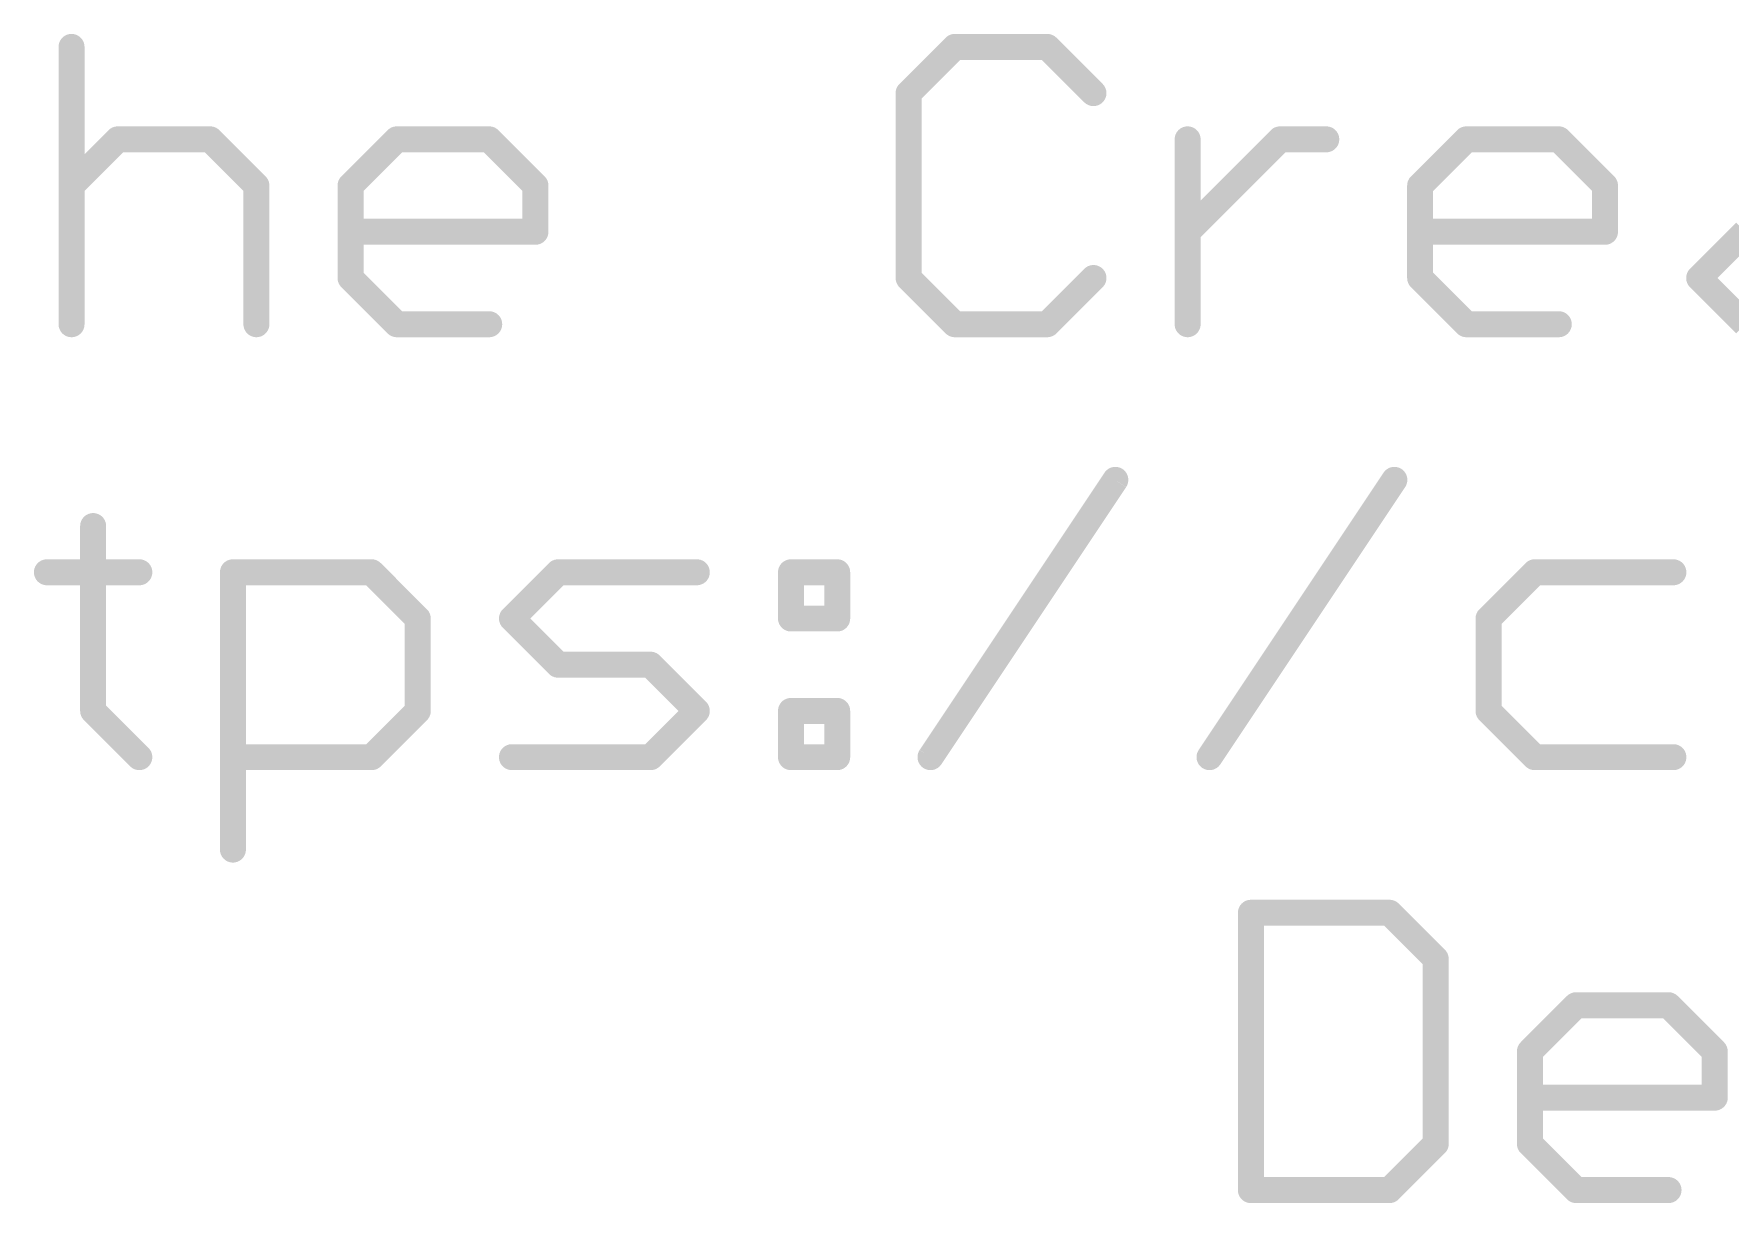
# Model space of a CAD drawing. Extents: x -40 to 67, y -21 to 32.
# Drawn here: x -15.45 to -5.49, y -20.83 to -13.97 of the extents above; entities that cross this region are included whole.
import ezdxf

# ---------------------------------------------------------------- set-up
doc = ezdxf.new("R2010")
doc.units = 0
doc.layers.add('51', color=53, linetype='CONTINUOUS')

msp = doc.modelspace()

# ---------------------------------------------------------------- linework, layer by layer
at = {"layer": '51', "const_width": 0.1524}
for points in [[(-15.2256, -14.0448), (-15.2256, -15.6718)], [(-10.043, -14.0448), (-10.3141, -14.316)], [(-9.5006, -14.0448), (-10.043, -14.0448)], [(-9.2295, -14.316), (-9.5006, -14.0448)], [(-10.3141, -14.316), (-10.3141, -15.4006)], [(-15.2256, -14.8583), (-14.9544, -14.5871)], [(-14.9544, -14.5871), (-14.4121, -14.5871)], [(-14.4121, -14.5871), (-14.1409, -14.8583)], [(-13.5884, -14.8583), (-13.3173, -14.5871)], [(-13.3173, -14.5871), (-12.7749, -14.5871)], [(-12.7749, -14.5871), (-12.5038, -14.8583)], [(-8.677, -15.6718), (-8.677, -14.5871)], [(-8.677, -15.1295), (-8.1346, -14.5871)], [(-8.1346, -14.5871), (-7.8635, -14.5871)], [(-7.3127, -14.8583), (-7.0415, -14.5871)], [(-7.0415, -14.5871), (-6.4992, -14.5871)], [(-6.4992, -14.5871), (-6.228, -14.8583)], [(-14.1409, -14.8583), (-14.1409, -15.6718)], [(-13.5884, -15.4006), (-13.5884, -14.8583)], [(-12.5038, -14.8583), (-12.5038, -15.1295)], [(-7.3127, -15.4006), (-7.3127, -14.8583)], [(-6.228, -14.8583), (-6.228, -15.1295)], [(-12.5038, -15.1295), (-13.5884, -15.1295)], [(-6.228, -15.1295), (-7.3127, -15.1295)], [(-5.6755, -15.4006), (-5.4044, -15.1295)], [(-13.3173, -15.6718), (-13.5884, -15.4006)], [(-10.3141, -15.4006), (-10.043, -15.6718)], [(-9.5006, -15.6718), (-9.2295, -15.4006)], [(-7.0415, -15.6718), (-7.3127, -15.4006)], [(-5.4044, -15.6718), (-5.6755, -15.4006)], [(-12.7749, -15.6718), (-13.3173, -15.6718)], [(-10.043, -15.6718), (-9.5006, -15.6718)], [(-6.4992, -15.6718), (-7.0415, -15.6718)], [(-10.1857, -18.2118), (-9.1011, -16.5848)], [(-8.5486, -18.2118), (-7.4639, -16.5848)], [(-15.0989, -16.856), (-15.0989, -17.9406)], [(-15.3701, -17.1271), (-14.8277, -17.1271)], [(-14.2786, -18.7541), (-14.2786, -17.1271)], [(-14.2786, -17.1271), (-13.4651, -17.1271)], [(-13.4651, -17.1271), (-13.194, -17.3983)], [(-12.6415, -17.3983), (-12.3703, -17.1271)], [(-12.3703, -17.1271), (-11.5568, -17.1271)], [(-11.0043, -17.1271), (-10.7331, -17.1271)], [(-11.0043, -17.3983), (-11.0043, -17.1271)], [(-10.7331, -17.1271), (-10.7331, -17.3983)], [(-6.6402, -17.1271), (-6.9114, -17.3983)], [(-5.8268, -17.1271), (-6.6402, -17.1271)], [(-13.194, -17.3983), (-13.194, -17.9406)], [(-12.3703, -17.6695), (-12.6415, -17.3983)], [(-10.7331, -17.3983), (-11.0043, -17.3983)], [(-6.9114, -17.3983), (-6.9114, -17.9406)], [(-11.828, -17.6695), (-12.3703, -17.6695)], [(-11.5568, -17.9406), (-11.828, -17.6695)], [(-15.0989, -17.9406), (-14.8277, -18.2118)], [(-13.194, -17.9406), (-13.4651, -18.2118)], [(-11.828, -18.2118), (-11.5568, -17.9406)], [(-11.0043, -17.9406), (-10.7331, -17.9406)], [(-11.0043, -18.2118), (-11.0043, -17.9406)], [(-10.7331, -17.9406), (-10.7331, -18.2118)], [(-6.9114, -17.9406), (-6.6402, -18.2118)], [(-13.4651, -18.2118), (-14.2786, -18.2118)], [(-12.6415, -18.2118), (-11.828, -18.2118)], [(-10.7331, -18.2118), (-11.0043, -18.2118)], [(-6.6402, -18.2118), (-5.8268, -18.2118)], [(-8.3058, -19.1248), (-8.3058, -20.7518)], [(-7.4923, -19.1248), (-8.3058, -19.1248)], [(-7.2211, -19.396), (-7.4923, -19.1248)], [(-7.2211, -20.4806), (-7.2211, -19.396)], [(-6.6686, -19.9383), (-6.3975, -19.6671)], [(-6.3975, -19.6671), (-5.8552, -19.6671)], [(-5.8552, -19.6671), (-5.584, -19.9383)], [(-6.6686, -20.4806), (-6.6686, -19.9383)], [(-5.584, -19.9383), (-5.584, -20.2095)], [(-5.584, -20.2095), (-6.6686, -20.2095)], [(-7.4923, -20.7518), (-7.2211, -20.4806)], [(-6.3975, -20.7518), (-6.6686, -20.4806)], [(-8.3058, -20.7518), (-7.4923, -20.7518)], [(-5.8552, -20.7518), (-6.3975, -20.7518)]]:
    msp.add_lwpolyline(points, dxfattribs=at)
at = {"layer": '51', "const_width": 0.0762}
for points in [[(-15.1875, -14.0448, 1), (-15.2637, -14.0448)], [(-10.043, -14.0067, 1), (-10.043, -14.0829)], [(-10.016, -14.0718, 1), (-10.0699, -14.0179)], [(-9.4737, -14.0179, 1), (-9.5276, -14.0718)], [(-9.5006, -14.0829, 1), (-9.5006, -14.0067)], [(-10.3411, -14.289, 1), (-10.2872, -14.3429)], [(-10.276, -14.316, 1), (-10.3522, -14.316)], [(-9.2564, -14.3429, 1), (-9.2025, -14.289)], [(-14.9544, -14.549, 1), (-14.9544, -14.6252)], [(-14.9275, -14.6141, 1), (-14.9814, -14.5602)], [(-14.3852, -14.5602, 1), (-14.439, -14.6141)], [(-14.4121, -14.6252, 1), (-14.4121, -14.549)], [(-13.3173, -14.549, 1), (-13.3173, -14.6252)], [(-13.2903, -14.6141, 1), (-13.3442, -14.5602)], [(-12.748, -14.5602, 1), (-12.8019, -14.6141)], [(-12.7749, -14.6252, 1), (-12.7749, -14.549)], [(-8.6389, -14.5871, 1), (-8.7151, -14.5871)], [(-8.1346, -14.549, 1), (-8.1346, -14.6252)], [(-8.1077, -14.6141, 1), (-8.1616, -14.5602)], [(-7.8635, -14.6252, 1), (-7.8635, -14.549)], [(-7.0415, -14.549, 1), (-7.0415, -14.6252)], [(-7.0146, -14.6141, 1), (-7.0685, -14.5602)], [(-6.4722, -14.5602, 1), (-6.5261, -14.6141)], [(-6.4992, -14.6252, 1), (-6.4992, -14.549)], [(-15.2525, -14.8314, 1), (-15.1987, -14.8852)], [(-14.1028, -14.8583, 1), (-14.179, -14.8583)], [(-14.1679, -14.8852, 1), (-14.114, -14.8314)], [(-13.5503, -14.8583, 1), (-13.6265, -14.8583)], [(-13.6154, -14.8314, 1), (-13.5615, -14.8852)], [(-12.4657, -14.8583, 1), (-12.5419, -14.8583)], [(-12.5307, -14.8852, 1), (-12.4768, -14.8314)], [(-7.2746, -14.8583, 1), (-7.3508, -14.8583)], [(-7.3396, -14.8314, 1), (-7.2857, -14.8852)], [(-6.1899, -14.8583, 1), (-6.2661, -14.8583)], [(-6.255, -14.8852, 1), (-6.2011, -14.8314)], [(-13.5884, -15.0914, 1), (-13.5884, -15.1676)], [(-12.5419, -15.1295, 1), (-12.4657, -15.1295)], [(-12.5038, -15.1676, 1), (-12.5038, -15.0914)], [(-8.7039, -15.1025, 1), (-8.65, -15.1564)], [(-7.3127, -15.0914, 1), (-7.3127, -15.1676)], [(-6.2661, -15.1295, 1), (-6.1899, -15.1295)], [(-6.228, -15.1676, 1), (-6.228, -15.0914)], [(-13.5615, -15.3737, 1), (-13.6154, -15.4276)], [(-10.2872, -15.3737, 1), (-10.3411, -15.4276)], [(-9.2025, -15.4276, 1), (-9.2564, -15.3737)], [(-7.2857, -15.3737, 1), (-7.3396, -15.4276)], [(-5.6486, -15.3737, 1), (-5.7025, -15.4276)], [(-13.6265, -15.4006, 1), (-13.5503, -15.4006)], [(-10.3522, -15.4006, 1), (-10.276, -15.4006)], [(-7.3508, -15.4006, 1), (-7.2746, -15.4006)], [(-5.7025, -15.3737, 1), (-5.6486, -15.4276)], [(-13.3173, -15.6337, 1), (-13.3173, -15.7099)], [(-13.3442, -15.6987, 1), (-13.2903, -15.6449)], [(-12.7749, -15.7099, 1), (-12.7749, -15.6337)], [(-10.043, -15.6337, 1), (-10.043, -15.7099)], [(-10.0699, -15.6987, 1), (-10.016, -15.6449)], [(-9.5276, -15.6449, 1), (-9.4737, -15.6987)], [(-9.5006, -15.7099, 1), (-9.5006, -15.6337)], [(-7.0415, -15.6337, 1), (-7.0415, -15.7099)], [(-7.0685, -15.6987, 1), (-7.0146, -15.6449)], [(-6.4992, -15.7099, 1), (-6.4992, -15.6337)], [(-15.2637, -15.6718, 1), (-15.1875, -15.6718)], [(-14.179, -15.6718, 1), (-14.1028, -15.6718)], [(-8.7151, -15.6718, 1), (-8.6389, -15.6718)], [(-9.0694, -16.6059, 1), (-9.1328, -16.5637)], [(-7.4322, -16.6059, 1), (-7.4956, -16.5637)], [(-15.0608, -16.856, 1), (-15.137, -16.856)], [(-15.3701, -17.089, 1), (-15.3701, -17.1652)], [(-14.8277, -17.1652, 1), (-14.8277, -17.089)], [(-14.2405, -17.1271, 1), (-14.3167, -17.1271)], [(-14.2786, -17.089, 1), (-14.2786, -17.1652)], [(-13.4382, -17.1002, 1), (-13.4921, -17.1541)], [(-13.4651, -17.1652, 1), (-13.4651, -17.089)], [(-12.3703, -17.089, 1), (-12.3703, -17.1652)], [(-12.3434, -17.1541, 1), (-12.3972, -17.1002)], [(-11.5568, -17.1652, 1), (-11.5568, -17.089)], [(-11.0043, -17.089, 1), (-11.0043, -17.1652)], [(-10.9662, -17.1271, 1), (-11.0424, -17.1271)], [(-10.695, -17.1271, 1), (-10.7712, -17.1271)], [(-10.7331, -17.1652, 1), (-10.7331, -17.089)], [(-6.6402, -17.089, 1), (-6.6402, -17.1652)], [(-6.6133, -17.1541, 1), (-6.6672, -17.1002)], [(-5.8268, -17.1652, 1), (-5.8268, -17.089)], [(-13.1559, -17.3983, 1), (-13.2321, -17.3983)], [(-13.2209, -17.4252, 1), (-13.167, -17.3714)], [(-12.6145, -17.3714, 1), (-12.6684, -17.4252)], [(-12.6684, -17.3714, 1), (-12.6145, -17.4252)], [(-11.0043, -17.3602, 1), (-11.0043, -17.4364)], [(-11.0424, -17.3983, 1), (-10.9662, -17.3983)], [(-10.7712, -17.3983, 1), (-10.695, -17.3983)], [(-10.7331, -17.4364, 1), (-10.7331, -17.3602)], [(-6.8733, -17.3983, 1), (-6.9495, -17.3983)], [(-6.9384, -17.3714, 1), (-6.8845, -17.4252)], [(-12.3703, -17.6314, 1), (-12.3703, -17.7076)], [(-12.3972, -17.6964, 1), (-12.3434, -17.6425)], [(-11.801, -17.6425, 1), (-11.8549, -17.6964)], [(-11.828, -17.7076, 1), (-11.828, -17.6314)], [(-15.0719, -17.9137, 1), (-15.1258, -17.9676)], [(-15.137, -17.9406, 1), (-15.0608, -17.9406)], [(-13.2321, -17.9406, 1), (-13.1559, -17.9406)], [(-13.167, -17.9676, 1), (-13.2209, -17.9137)], [(-11.5299, -17.9676, 1), (-11.5837, -17.9137)], [(-11.5837, -17.9676, 1), (-11.5299, -17.9137)], [(-11.0043, -17.9025, 1), (-11.0043, -17.9787)], [(-10.9662, -17.9406, 1), (-11.0424, -17.9406)], [(-10.695, -17.9406, 1), (-10.7712, -17.9406)], [(-10.7331, -17.9787, 1), (-10.7331, -17.9025)], [(-6.8845, -17.9137, 1), (-6.9384, -17.9676)], [(-6.9495, -17.9406, 1), (-6.8733, -17.9406)], [(-14.8547, -18.2387, 1), (-14.8008, -18.1849)], [(-14.2786, -18.1737, 1), (-14.2786, -18.2499)], [(-13.4921, -18.1849, 1), (-13.4382, -18.2387)], [(-13.4651, -18.2499, 1), (-13.4651, -18.1737)], [(-12.6415, -18.1737, 1), (-12.6415, -18.2499)], [(-11.8549, -18.1849, 1), (-11.801, -18.2387)], [(-11.828, -18.2499, 1), (-11.828, -18.1737)], [(-11.0043, -18.1737, 1), (-11.0043, -18.2499)], [(-11.0424, -18.2118, 1), (-10.9662, -18.2118)], [(-10.7712, -18.2118, 1), (-10.695, -18.2118)], [(-10.7331, -18.2499, 1), (-10.7331, -18.1737)], [(-10.2174, -18.1907, 1), (-10.154, -18.2329)], [(-8.5803, -18.1907, 1), (-8.5169, -18.2329)], [(-6.6402, -18.1737, 1), (-6.6402, -18.2499)], [(-6.6672, -18.2387, 1), (-6.6133, -18.1849)], [(-5.8268, -18.2499, 1), (-5.8268, -18.1737)], [(-14.3167, -18.7541, 1), (-14.2405, -18.7541)], [(-8.2677, -19.1248, 1), (-8.3439, -19.1248)], [(-8.3058, -19.0867, 1), (-8.3058, -19.1629)], [(-7.4654, -19.0979, 1), (-7.5192, -19.1518)], [(-7.4923, -19.1629, 1), (-7.4923, -19.0867)], [(-7.183, -19.396, 1), (-7.2592, -19.396)], [(-7.2481, -19.4229, 1), (-7.1942, -19.369)], [(-6.3975, -19.629, 1), (-6.3975, -19.7052)], [(-6.3705, -19.6941, 1), (-6.4244, -19.6402)], [(-5.8282, -19.6402, 1), (-5.8821, -19.6941)], [(-5.8552, -19.7052, 1), (-5.8552, -19.629)], [(-6.6305, -19.9383, 1), (-6.7067, -19.9383)], [(-6.6956, -19.9114, 1), (-6.6417, -19.9652)], [(-5.5459, -19.9383, 1), (-5.6221, -19.9383)], [(-5.6109, -19.9652, 1), (-5.557, -19.9114)], [(-6.6686, -20.1714, 1), (-6.6686, -20.2476)], [(-5.6221, -20.2095, 1), (-5.5459, -20.2095)], [(-5.584, -20.2476, 1), (-5.584, -20.1714)], [(-7.2592, -20.4806, 1), (-7.183, -20.4806)], [(-7.1942, -20.5076, 1), (-7.2481, -20.4537)], [(-6.6417, -20.4537, 1), (-6.6956, -20.5076)], [(-6.7067, -20.4806, 1), (-6.6305, -20.4806)], [(-8.3058, -20.7137, 1), (-8.3058, -20.7899)], [(-7.5192, -20.7249, 1), (-7.4654, -20.7787)], [(-7.4923, -20.7899, 1), (-7.4923, -20.7137)], [(-6.3975, -20.7137, 1), (-6.3975, -20.7899)], [(-6.4244, -20.7787, 1), (-6.3705, -20.7249)], [(-5.8552, -20.7899, 1), (-5.8552, -20.7137)], [(-8.3439, -20.7518, 1), (-8.2677, -20.7518)]]:
    msp.add_lwpolyline(points, format="xyb", dxfattribs=at)

doc.saveas('drawing.dxf')
